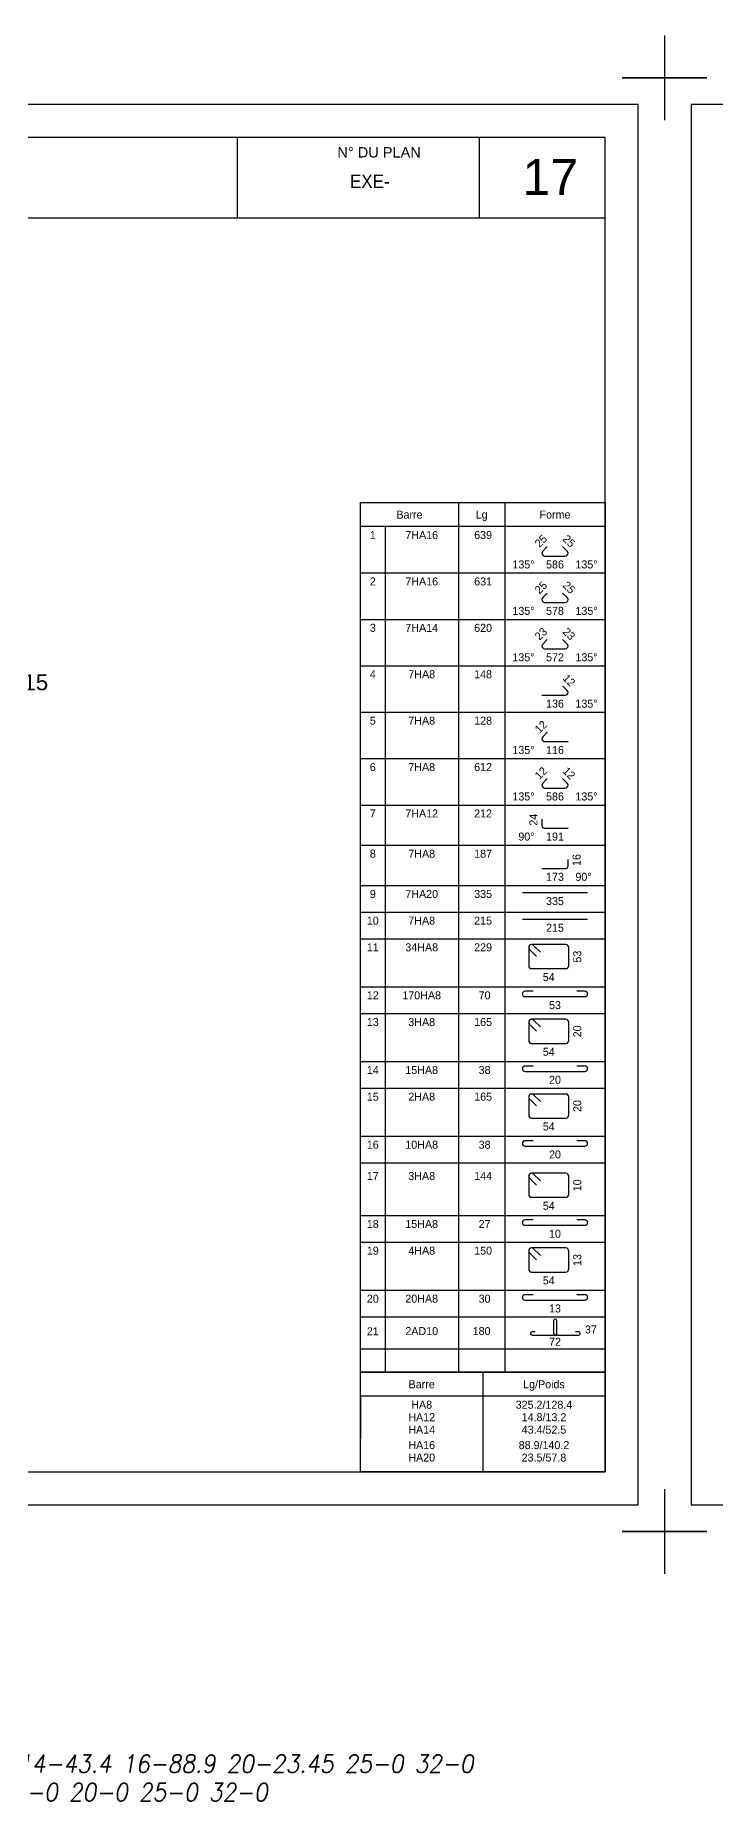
# Model space of a CAD drawing. Extents: x -12912 to 27386, y 1818 to 8189.
# Drawn here: x 7507 to 7890, y 3016 to 4009 of the extents above; entities that cross this region are included whole.
import ezdxf
from ezdxf.enums import TextEntityAlignment as Align

# ---------------------------------------------------------------- set-up
doc = ezdxf.new("R2010")
doc.units = 0
doc.header["$MEASUREMENT"] = 0
doc.layers.get('0').update_dxf_attribs({"linetype": 'CONTINUOUS'})
for name, color, linetype in [('173', 7, 'CONTINUOUS'), ('GO-CARTOUCHE', 7, 'CONTINUOUS'), ('GO-TEXTE', 9, 'CONTINUOUS'), ('STR_TXT', 102, 'CONTINUOUS')]:
    doc.layers.add(name, color=color, linetype=linetype)
doc.styles.add('ARIAL', font='ARIAL.TTF')
doc.styles.add('Tableau', font='romans.shx', dxfattribs={"width": 0.9, "oblique": 10})
doc.styles.add('TEXTEBA', font='ARIAL.TTF')

# ---------------------------------------------------------------- blocks, each defined once
blk = doc.blocks.new('Smallsp')
at = {"layer": 'STR_TXT', "linetype": 'Continuous'}
for points in [[(0, 15), (0, -15)], [(-30, 0), (40, 0)]]:
    blk.add_lwpolyline(points, dxfattribs=at)
at = {"layer": 'STR_TXT', "linetype": 'Continuous', "style": 'Tableau', "oblique": 10, "width": 0.9}
for s, p in [('HA', (-23.6, 1.89)), ('AD', (-22.2, -13.94))]:
    blk.add_text(s, height=10, dxfattribs=at).set_placement(p)
for tag, p in [('SPAD', (1.4, 1.89)), ('SPHA', (1.4, -14.11))]:
    blk.add_attdef(tag, p, '', height=10, dxfattribs=at)

msp = doc.modelspace()

# ---------------------------------------------------------------- linework, layer by layer
for p, q in [((7860.981, 4009.311), (7860.981, 3985.504)), ((7860.981, 4009.311), (7860.981, 3985.504)), ((7837.174, 3985.504), (7860.981, 3985.504)), ((7860.981, 3985.504), (7837.174, 3985.504)), ((7837.174, 3985.504), (7860.981, 3985.504)), ((7860.981, 3985.504), (7837.174, 3985.504)), ((7837.174, 3985.504), (7860.981, 3985.504)), ((7837.174, 3985.504), (7860.981, 3985.504)), ((7860.981, 3985.504), (7837.174, 3985.504)), ((7837.174, 3985.504), (7860.981, 3985.504)), ((7860.981, 3985.504), (7837.174, 3985.504)), ((7837.174, 3985.504), (7860.981, 3985.504)), ((7837.174, 3985.504), (7860.981, 3985.504)), ((7860.981, 3985.504), (7837.174, 3985.504)), ((7837.174, 3985.504), (7860.981, 3985.504)), ((7860.981, 3985.504), (7837.174, 3985.504)), ((7837.174, 3985.504), (7860.981, 3985.504)), ((7837.174, 3985.504), (7860.981, 3985.504)), ((7860.981, 3985.504), (7837.174, 3985.504)), ((7837.174, 3985.504), (7860.981, 3985.504)), ((7860.981, 3985.504), (7837.174, 3985.504)), ((7837.174, 3985.504), (7860.981, 3985.504)), ((7837.174, 3985.504), (7860.981, 3985.504)), ((7860.981, 3985.504), (7837.174, 3985.504)), ((7837.174, 3985.504), (7860.981, 3985.504)), ((7860.981, 3985.504), (7837.174, 3985.504)), ((7837.174, 3985.504), (7860.981, 3985.504)), ((7837.174, 3985.504), (7860.981, 3985.504)), ((7860.981, 3985.504), (7837.174, 3985.504)), ((7837.174, 3985.504), (7860.981, 3985.504)), ((7860.981, 3985.504), (7837.174, 3985.504)), ((7837.174, 3985.504), (7860.981, 3985.504)), ((7837.174, 3985.504), (7860.981, 3985.504)), ((7860.981, 3985.504), (7860.981, 3961.697)), ((7860.981, 3985.504), (7860.981, 3961.697)), ((7884.788, 3985.504), (7860.981, 3985.504)), ((7860.981, 3985.504), (7884.788, 3985.504)), ((7884.788, 3985.504), (7860.981, 3985.504)), ((7860.981, 3985.504), (7884.788, 3985.504)), ((7884.788, 3985.504), (7860.981, 3985.504)), ((7884.788, 3985.504), (7860.981, 3985.504)), ((7860.981, 3985.504), (7884.788, 3985.504)), ((7884.788, 3985.504), (7860.981, 3985.504)), ((7860.981, 3985.504), (7884.788, 3985.504)), ((7884.788, 3985.504), (7860.981, 3985.504)), ((7884.788, 3985.504), (7860.981, 3985.504)), ((7860.981, 3985.504), (7884.788, 3985.504)), ((7884.788, 3985.504), (7860.981, 3985.504)), ((7860.981, 3985.504), (7884.788, 3985.504)), ((7884.788, 3985.504), (7860.981, 3985.504)), ((7884.788, 3985.504), (7860.981, 3985.504)), ((7860.981, 3985.504), (7884.788, 3985.504)), ((7884.788, 3985.504), (7860.981, 3985.504)), ((7860.981, 3985.504), (7884.788, 3985.504)), ((7884.788, 3985.504), (7860.981, 3985.504)), ((7884.788, 3985.504), (7860.981, 3985.504)), ((7860.981, 3985.504), (7860.981, 3961.697)), ((7860.981, 3985.504), (7884.788, 3985.504)), ((7884.788, 3985.504), (7860.981, 3985.504)), ((7860.981, 3985.504), (7884.788, 3985.504)), ((7884.788, 3985.504), (7860.981, 3985.504)), ((7884.788, 3985.504), (7860.981, 3985.504)), ((7860.981, 3985.504), (7860.981, 3961.697)), ((7860.981, 3985.504), (7884.788, 3985.504)), ((7884.788, 3985.504), (7860.981, 3985.504)), ((7860.981, 3985.504), (7884.788, 3985.504)), ((7884.788, 3985.504), (7860.981, 3985.504)), ((7884.788, 3985.504), (7860.981, 3985.504)), ((7860.981, 3985.504), (7860.981, 3961.697)), ((7860.981, 3985.504), (7860.981, 3961.697)), ((7860.981, 3985.504), (7860.981, 3961.697)), ((7860.981, 3985.504), (7860.981, 3961.697)), ((7860.981, 3985.504), (7860.981, 3961.697)), ((7860.981, 3985.504), (7860.981, 3961.697)), ((7860.981, 3191.811), (7860.981, 3168.004)), ((7860.981, 3191.811), (7860.981, 3168.004)), ((7837.174, 3168.004), (7860.981, 3168.004)), ((7860.981, 3168.004), (7837.174, 3168.004)), ((7837.174, 3168.004), (7860.981, 3168.004)), ((7860.981, 3168.004), (7837.174, 3168.004)), ((7837.174, 3168.004), (7860.981, 3168.004)), ((7837.174, 3168.004), (7860.981, 3168.004)), ((7860.981, 3168.004), (7837.174, 3168.004)), ((7837.174, 3168.004), (7860.981, 3168.004)), ((7860.981, 3168.004), (7837.174, 3168.004)), ((7837.174, 3168.004), (7860.981, 3168.004)), ((7837.174, 3168.004), (7860.981, 3168.004)), ((7860.981, 3168.004), (7837.174, 3168.004)), ((7837.174, 3168.004), (7860.981, 3168.004)), ((7860.981, 3168.004), (7837.174, 3168.004)), ((7837.174, 3168.004), (7860.981, 3168.004)), ((7837.174, 3168.004), (7860.981, 3168.004)), ((7860.981, 3168.004), (7837.174, 3168.004)), ((7837.174, 3168.004), (7860.981, 3168.004)), ((7860.981, 3168.004), (7837.174, 3168.004)), ((7837.174, 3168.004), (7860.981, 3168.004)), ((7837.174, 3168.004), (7860.981, 3168.004)), ((7860.981, 3168.004), (7837.174, 3168.004)), ((7837.174, 3168.004), (7860.981, 3168.004)), ((7860.981, 3168.004), (7837.174, 3168.004)), ((7837.174, 3168.004), (7860.981, 3168.004)), ((7837.174, 3168.004), (7860.981, 3168.004)), ((7860.981, 3168.004), (7837.174, 3168.004)), ((7837.174, 3168.004), (7860.981, 3168.004)), ((7860.981, 3168.004), (7837.174, 3168.004)), ((7837.174, 3168.004), (7860.981, 3168.004)), ((7837.174, 3168.004), (7860.981, 3168.004)), ((7860.981, 3168.004), (7860.981, 3144.197)), ((7860.981, 3168.004), (7860.981, 3144.197)), ((7884.788, 3168.004), (7860.981, 3168.004)), ((7860.981, 3168.004), (7884.788, 3168.004)), ((7884.788, 3168.004), (7860.981, 3168.004)), ((7860.981, 3168.004), (7884.788, 3168.004)), ((7884.788, 3168.004), (7860.981, 3168.004)), ((7884.788, 3168.004), (7860.981, 3168.004)), ((7860.981, 3168.004), (7884.788, 3168.004)), ((7884.788, 3168.004), (7860.981, 3168.004)), ((7860.981, 3168.004), (7884.788, 3168.004)), ((7884.788, 3168.004), (7860.981, 3168.004)), ((7884.788, 3168.004), (7860.981, 3168.004)), ((7860.981, 3168.004), (7884.788, 3168.004)), ((7884.788, 3168.004), (7860.981, 3168.004)), ((7860.981, 3168.004), (7884.788, 3168.004)), ((7884.788, 3168.004), (7860.981, 3168.004)), ((7884.788, 3168.004), (7860.981, 3168.004)), ((7860.981, 3168.004), (7884.788, 3168.004)), ((7884.788, 3168.004), (7860.981, 3168.004)), ((7860.981, 3168.004), (7884.788, 3168.004)), ((7884.788, 3168.004), (7860.981, 3168.004)), ((7884.788, 3168.004), (7860.981, 3168.004)), ((7860.981, 3168.004), (7860.981, 3144.197)), ((7860.981, 3168.004), (7884.788, 3168.004)), ((7884.788, 3168.004), (7860.981, 3168.004)), ((7860.981, 3168.004), (7884.788, 3168.004)), ((7884.788, 3168.004), (7860.981, 3168.004)), ((7884.788, 3168.004), (7860.981, 3168.004)), ((7860.981, 3168.004), (7860.981, 3144.197)), ((7860.981, 3168.004), (7884.788, 3168.004)), ((7884.788, 3168.004), (7860.981, 3168.004)), ((7860.981, 3168.004), (7884.788, 3168.004)), ((7884.788, 3168.004), (7860.981, 3168.004)), ((7884.788, 3168.004), (7860.981, 3168.004)), ((7860.981, 3168.004), (7860.981, 3144.197)), ((7860.981, 3168.004), (7860.981, 3144.197)), ((7860.981, 3168.004), (7860.981, 3144.197)), ((7860.981, 3168.004), (7860.981, 3144.197)), ((7860.981, 3168.004), (7860.981, 3144.197)), ((7860.981, 3168.004), (7860.981, 3144.197))]:
    msp.add_line(p, q)
at = {"layer": '173', "color": 173}
msp.add_lwpolyline([(7690.014, 3746.593), (7827.514, 3746.593), (7827.514, 3257.582), (7690.014, 3257.582), (7690.014, 3746.593)], close=True, dxfattribs=at)
for points in [[(7745.014, 3746.593), (7745.014, 3257.582)], [(7771.139, 3746.593), (7771.139, 3257.582)], [(7827.514, 3746.593), (7827.514, 3257.582)], [(7827.514, 3733.093), (7690.014, 3733.093)], [(7703.764, 3733.093), (7703.764, 3257.582)], [(7791.952, 3718.119), (7791.952, 3718.119)], [(7795.018, 3721.834), (7792.41, 3719.226)], [(7793.517, 3716.554), (7805.136, 3716.554)], [(7806.243, 3719.226), (7803.636, 3721.834)], [(7806.702, 3718.119), (7806.702, 3718.119)], [(7690.014, 3707.001), (7827.514, 3707.001)], [(7791.952, 3692.027), (7791.952, 3692.027)], [(7795.018, 3695.741), (7792.41, 3693.134)], [(7793.517, 3690.461), (7805.136, 3690.461)], [(7806.243, 3693.134), (7803.636, 3695.741)], [(7806.702, 3692.027), (7806.702, 3692.027)], [(7690.014, 3680.908), (7827.514, 3680.908)], [(7795.018, 3669.649), (7792.41, 3667.042)], [(7806.243, 3667.042), (7803.636, 3669.649)], [(7791.952, 3665.935), (7791.952, 3665.935)], [(7793.517, 3664.369), (7805.136, 3664.369)], [(7806.702, 3665.935), (7806.702, 3665.935)], [(7690.014, 3654.816), (7827.514, 3654.816)], [(7791.952, 3638.277), (7805.136, 3638.277)], [(7806.243, 3640.949), (7803.636, 3643.557)], [(7806.702, 3639.842), (7806.702, 3639.842)], [(7690.014, 3628.724), (7827.514, 3628.724)], [(7795.018, 3617.465), (7792.41, 3614.857)], [(7791.952, 3613.75), (7791.952, 3613.75)], [(7793.517, 3612.185), (7806.702, 3612.185)], [(7690.014, 3602.631), (7827.514, 3602.631)], [(7791.952, 3587.658), (7791.952, 3587.658)], [(7795.018, 3591.372), (7792.41, 3588.765)], [(7806.243, 3588.765), (7803.636, 3591.372)], [(7806.702, 3587.658), (7806.702, 3587.658)], [(7793.517, 3586.092), (7805.136, 3586.092)], [(7690.014, 3576.539), (7827.514, 3576.539)], [(7791.952, 3568.592), (7791.952, 3564.904)], [(7793.309, 3563.547), (7806.702, 3563.547)], [(7690.014, 3553.912), (7827.514, 3553.912)], [(7791.952, 3540.919), (7805.344, 3540.919)], [(7806.702, 3542.277), (7806.702, 3545.964)], [(7690.014, 3531.284), (7827.514, 3531.284)], [(7781.005, 3527.284), (7817.648, 3527.284)], [(7690.014, 3516.284), (7827.514, 3516.284)], [(7781.005, 3512.284), (7817.648, 3512.284)], [(7690.014, 3501.284), (7827.514, 3501.284)], [(7786.172, 3498.034), (7786.172, 3498.034)], [(7805.482, 3498.034), (7786.172, 3498.034)], [(7784.552, 3496.414), (7784.552, 3486.154)], [(7784.552, 3496.414), (7784.552, 3496.414)], [(7785.026, 3495.268), (7788.844, 3491.45)], [(7791.135, 3493.741), (7787.317, 3497.559)], [(7807.102, 3486.154), (7807.102, 3496.414)], [(7786.172, 3484.534), (7805.482, 3484.534)], [(7690.014, 3474.284), (7827.514, 3474.284)], [(7781.005, 3470.284), (7781.005, 3470.284)], [(7787.005, 3471.784), (7782.505, 3471.784)], [(7782.505, 3468.784), (7816.148, 3468.784)], [(7816.148, 3471.784), (7811.648, 3471.784)], [(7817.648, 3470.284), (7817.648, 3470.284)], [(7690.014, 3459.284), (7827.514, 3459.284)], [(7784.552, 3454.414), (7784.552, 3444.154)], [(7784.552, 3454.414), (7784.552, 3454.414)], [(7785.026, 3453.268), (7788.844, 3449.45)], [(7786.172, 3456.034), (7786.172, 3456.034)], [(7805.482, 3456.034), (7786.172, 3456.034)], [(7791.135, 3451.741), (7787.317, 3455.559)], [(7807.102, 3444.154), (7807.102, 3454.414)], [(7786.172, 3442.534), (7805.482, 3442.534)], [(7690.014, 3432.284), (7827.514, 3432.284)], [(7787.005, 3429.784), (7782.505, 3429.784)], [(7816.148, 3429.784), (7811.648, 3429.784)], [(7781.005, 3428.284), (7781.005, 3428.284)], [(7782.505, 3426.784), (7816.148, 3426.784)], [(7817.648, 3428.284), (7817.648, 3428.284)], [(7690.014, 3417.284), (7827.514, 3417.284)], [(7784.552, 3412.414), (7784.552, 3402.154)], [(7784.552, 3412.414), (7784.552, 3412.414)], [(7785.026, 3411.268), (7788.844, 3407.45)], [(7786.172, 3414.034), (7786.172, 3414.034)], [(7805.482, 3414.034), (7786.172, 3414.034)], [(7791.135, 3409.741), (7787.317, 3413.559)], [(7807.102, 3402.154), (7807.102, 3412.414)], [(7786.172, 3400.534), (7805.482, 3400.534)], [(7690.014, 3390.284), (7827.514, 3390.284)], [(7781.005, 3386.284), (7781.005, 3386.284)], [(7787.005, 3387.784), (7782.505, 3387.784)], [(7782.505, 3384.784), (7816.148, 3384.784)], [(7816.148, 3387.784), (7811.648, 3387.784)], [(7817.648, 3386.284), (7817.648, 3386.284)], [(7690.014, 3375.284), (7827.514, 3375.284)], [(7703.764, 3372.706), (7703.764, 3270.801)], [(7745.014, 3375.284), (7745.014, 3270.801)], [(7771.139, 3375.284), (7771.139, 3270.801)], [(7786.172, 3369.456), (7786.172, 3369.456)], [(7805.482, 3369.456), (7786.172, 3369.456)], [(7791.135, 3365.163), (7787.317, 3368.982)], [(7784.552, 3367.836), (7784.552, 3357.576)], [(7784.552, 3367.836), (7784.552, 3367.836)], [(7785.026, 3366.691), (7788.844, 3362.872)], [(7807.102, 3357.576), (7807.102, 3367.836)], [(7786.172, 3355.956), (7805.482, 3355.956)], [(7690.014, 3345.706), (7827.514, 3345.706)], [(7781.005, 3341.706), (7781.005, 3341.706)], [(7787.005, 3343.206), (7782.505, 3343.206)], [(7782.505, 3340.206), (7816.148, 3340.206)], [(7816.148, 3343.206), (7811.648, 3343.206)], [(7817.648, 3341.706), (7817.648, 3341.706)], [(7690.014, 3330.706), (7827.514, 3330.706)], [(7784.552, 3325.836), (7784.552, 3315.576)], [(7784.552, 3325.836), (7784.552, 3325.836)], [(7785.026, 3324.691), (7788.844, 3320.872)], [(7786.172, 3327.456), (7786.172, 3327.456)], [(7805.482, 3327.456), (7786.172, 3327.456)], [(7791.135, 3323.163), (7787.317, 3326.982)], [(7807.102, 3315.576), (7807.102, 3325.836)], [(7786.172, 3313.956), (7805.482, 3313.956)], [(7690.014, 3303.706), (7827.514, 3303.706)], [(7781.005, 3299.706), (7781.005, 3299.706)], [(7787.005, 3301.206), (7782.505, 3301.206)], [(7816.148, 3301.206), (7811.648, 3301.206)], [(7817.648, 3299.706), (7817.648, 3299.706)], [(7782.505, 3298.206), (7816.148, 3298.206)], [(7690.014, 3288.706), (7827.514, 3288.706)], [(7785.503, 3279.395), (7785.503, 3279.395)], [(7788.212, 3280.331), (7786.44, 3280.331)], [(7798.566, 3286.534), (7798.566, 3279.395)], [(7800.44, 3279.395), (7800.44, 3286.534)], [(7812.566, 3280.331), (7810.794, 3280.331)], [(7813.503, 3279.395), (7813.503, 3279.395)], [(7690.014, 3270.801), (7827.514, 3270.801)], [(7786.44, 3278.458), (7799.503, 3278.458)], [(7799.503, 3278.458), (7812.566, 3278.458)], [(7827.514, 3201.562), (7690.014, 3201.562), (7690.014, 3257.582), (7827.514, 3257.582)], [(7758.764, 3257.582), (7758.764, 3201.562)], [(7827.514, 3257.582), (7827.514, 3220.582)], [(7827.514, 3244.082), (7690.014, 3244.082)], [(7690.014, 3244.082), (7690.014, 3220.582)], [(7827.514, 3244.082), (7827.514, 3201.562)]]:
    msp.add_lwpolyline(points, dxfattribs=at)
for centre, radius, start, end in [((7793.517, 3718.119), 1.566, 135, 180), ((7793.517, 3718.119), 1.566, 180, 270), ((7805.136, 3718.119), 1.566, 270, 0), ((7805.136, 3718.119), 1.566, 0, 45), ((7793.517, 3692.027), 1.566, 135, 180), ((7793.517, 3692.027), 1.566, 180, 270), ((7805.136, 3692.027), 1.566, 270, 0), ((7805.136, 3692.027), 1.566, 0, 45), ((7793.517, 3665.935), 1.566, 135, 180), ((7805.136, 3665.935), 1.566, 0, 45), ((7793.517, 3665.935), 1.566, 180, 270), ((7805.136, 3665.935), 1.566, 270, 0), ((7805.136, 3639.842), 1.566, 270, 0), ((7805.136, 3639.842), 1.566, 0, 45), ((7793.517, 3613.75), 1.566, 135, 180), ((7793.517, 3613.75), 1.566, 180, 270), ((7793.517, 3587.658), 1.566, 135, 180), ((7793.517, 3587.658), 1.566, 180, 270), ((7805.136, 3587.658), 1.566, 270, 0), ((7805.136, 3587.658), 1.566, 0, 45), ((7793.309, 3564.904), 1.358, 180, 270), ((7805.344, 3542.277), 1.358, 270, 0), ((7786.172, 3496.414), 1.62, 90, 180), ((7786.172, 3496.414), 1.62, 45, 90), ((7805.482, 3496.414), 1.62, 0, 90), ((7786.172, 3496.414), 1.62, 180, 225), ((7786.172, 3486.154), 1.62, 180, 270), ((7805.482, 3486.154), 1.62, 270, 0), ((7782.505, 3470.284), 1.5, 90, 180), ((7782.505, 3470.284), 1.5, 180, 270), ((7816.148, 3470.284), 1.5, 0, 90), ((7816.148, 3470.284), 1.5, 270, 0), ((7786.172, 3454.414), 1.62, 90, 180), ((7786.172, 3454.414), 1.62, 180, 225), ((7786.172, 3454.414), 1.62, 45, 90), ((7805.482, 3454.414), 1.62, 0, 90), ((7786.172, 3444.154), 1.62, 180, 270), ((7805.482, 3444.154), 1.62, 270, 0), ((7782.505, 3428.284), 1.5, 90, 180), ((7816.148, 3428.284), 1.5, 0, 90), ((7782.505, 3428.284), 1.5, 180, 270), ((7816.148, 3428.284), 1.5, 270, 0), ((7786.172, 3412.414), 1.62, 90, 180), ((7786.172, 3412.414), 1.62, 180, 225), ((7786.172, 3412.414), 1.62, 45, 90), ((7805.482, 3412.414), 1.62, 0, 90), ((7786.172, 3402.154), 1.62, 180, 270), ((7805.482, 3402.154), 1.62, 270, 0), ((7782.505, 3386.284), 1.5, 90, 180), ((7782.505, 3386.284), 1.5, 180, 270), ((7816.148, 3386.284), 1.5, 0, 90), ((7816.148, 3386.284), 1.5, 270, 0), ((7786.172, 3367.836), 1.62, 90, 180), ((7786.172, 3367.836), 1.62, 45, 90), ((7805.482, 3367.836), 1.62, 0, 90), ((7786.172, 3367.836), 1.62, 180, 225), ((7786.172, 3357.576), 1.62, 180, 270), ((7805.482, 3357.576), 1.62, 270, 0), ((7782.505, 3341.706), 1.5, 90, 180), ((7782.505, 3341.706), 1.5, 180, 270), ((7816.148, 3341.706), 1.5, 0, 90), ((7816.148, 3341.706), 1.5, 270, 0), ((7786.172, 3325.836), 1.62, 90, 180), ((7786.172, 3325.836), 1.62, 180, 225), ((7786.172, 3325.836), 1.62, 45, 90), ((7805.482, 3325.836), 1.62, 0, 90), ((7786.172, 3315.576), 1.62, 180, 270), ((7805.482, 3315.576), 1.62, 270, 0), ((7782.505, 3299.706), 1.5, 90, 180), ((7782.505, 3299.706), 1.5, 180, 270), ((7816.148, 3299.706), 1.5, 0, 90), ((7816.148, 3299.706), 1.5, 270, 0), ((7786.44, 3279.395), 0.937, 90, 180), ((7786.44, 3279.395), 0.937, 180, 270), ((7799.503, 3286.534), 0.937, 90, 180), ((7799.503, 3279.395), 0.937, 180, 270), ((7799.503, 3286.534), 0.937, 0, 90), ((7799.503, 3279.395), 0.937, 270, 0), ((7812.566, 3279.395), 0.937, 0, 90), ((7812.566, 3279.395), 0.937, 270, 0)]:
    msp.add_arc(centre, radius, start, end, dxfattribs=at)
at = {"layer": 'GO-CARTOUCHE', "linetype": 'Continuous'}
for points in [[(7846.073, 3183.004), (7846.073, 3970.504), (6732.436, 3970.504), (6732.436, 3183.004)], [(8989.617, 3183.004), (8989.617, 3970.504), (7875.981, 3970.504), (7875.981, 3183.004)], [(7827.514, 3201.562), (7827.514, 3951.945), (6750.995, 3951.945), (6750.995, 3201.562)]]:
    msp.add_lwpolyline(points, close=True, dxfattribs=at)
at = {"layer": 'GO-TEXTE', "color": 7}
for points in [[(7620.711, 3951.945), (7620.711, 3906.498)], [(7756.77, 3951.945), (7756.77, 3906.498)], [(7827.514, 3906.498), (6750.995, 3906.498)]]:
    msp.add_lwpolyline(points, dxfattribs=at)

# ---------------------------------------------------------------- block references
at = {"layer": 'STR_TXT', "linetype": 'Continuous'}
msp.add_blockref('Smallsp', (7292.371, 3030.581), dxfattribs=at).add_auto_attribs({'SPHA': '6-0 8-0 10-3.6 12-0 14-0 16-0 20-0 25-0 32-0 ', 'SPAD': '6-0 8-325.28 10-0 12-14.84 14-43.4 16-88.9 20-23.45 25-0 32-0 '})

# ---------------------------------------------------------------- texts
at = {"style": 'ARIAL'}
msp.add_text('Po.15', height=8.9847, dxfattribs=at).set_placement((7481.593, 3650.04), align=Align.TOP_LEFT)
at = {"layer": '173', "color": 173}
for s, p in [('Barre', (7717.514, 3739.843)), ('Lg', (7758.077, 3739.843)), ('Forme', (7799.327, 3739.843)), ('Barre', (7724.389, 3250.832)), ('Lg/Poids', (7793.139, 3250.832))]:
    msp.add_text(s, height=4.5, dxfattribs=at).set_placement(p, align=Align.MIDDLE_CENTER)
for s, p in [('1', (7696.889, 3730.593)), ('7HA16', (7724.389, 3730.593)), (' 639', (7758.077, 3730.593)), ('586', (7799.327, 3714.054)), ('2', (7696.889, 3704.501)), ('7HA16', (7724.389, 3704.501)), (' 631', (7758.077, 3704.501)), ('578', (7799.327, 3687.961)), ('3', (7696.889, 3678.408)), ('7HA14', (7724.389, 3678.408)), (' 620', (7758.077, 3678.408)), ('572', (7799.327, 3661.869)), ('4', (7696.889, 3652.316)), ('7HA8', (7724.389, 3652.316)), (' 148', (7758.077, 3652.316)), ('136', (7799.327, 3635.777)), ('5', (7696.889, 3626.224)), ('7HA8', (7724.389, 3626.224)), (' 128', (7758.077, 3626.224)), ('116', (7799.327, 3609.685)), ('6', (7696.889, 3600.131)), ('7HA8', (7724.389, 3600.131)), (' 612', (7758.077, 3600.131)), ('586', (7799.327, 3583.592)), ('7', (7696.889, 3574.039)), ('7HA12', (7724.389, 3574.039)), (' 212', (7758.077, 3574.039)), ('191', (7799.327, 3561.047)), ('8', (7696.889, 3551.412)), ('7HA8', (7724.389, 3551.412)), (' 187', (7758.077, 3551.412)), ('173', (7799.327, 3538.419)), ('9', (7696.889, 3528.784)), ('7HA20', (7724.389, 3528.784)), (' 335', (7758.077, 3528.784)), ('335', (7799.327, 3524.784)), ('10', (7696.889, 3513.784)), ('7HA8', (7724.389, 3513.784)), (' 215', (7758.077, 3513.784)), ('215', (7799.327, 3509.784)), ('11', (7696.889, 3498.784)), ('34HA8', (7724.389, 3498.784)), (' 229', (7758.077, 3498.784)), ('54', (7795.827, 3482.034)), ('12', (7696.889, 3471.784)), ('170HA8', (7724.389, 3471.784)), ('  70', (7758.077, 3471.784)), ('53', (7799.327, 3466.284)), ('13', (7696.889, 3456.784)), ('3HA8', (7724.389, 3456.784)), (' 165', (7758.077, 3456.784)), ('54', (7795.827, 3440.034)), ('14', (7696.889, 3429.784)), ('15HA8', (7724.389, 3429.784)), ('  38', (7758.077, 3429.784)), ('20', (7799.327, 3424.284)), ('15', (7696.889, 3414.784)), ('2HA8', (7724.389, 3414.784)), (' 165', (7758.077, 3414.784)), ('54', (7795.827, 3398.034)), ('16', (7696.889, 3387.784)), ('10HA8', (7724.389, 3387.784)), ('  38', (7758.077, 3387.784)), ('20', (7799.327, 3382.284)), ('17', (7696.889, 3370.206)), ('3HA8', (7724.389, 3370.206)), (' 144', (7758.077, 3370.206)), ('54', (7795.827, 3353.456)), ('18', (7696.889, 3343.206)), ('15HA8', (7724.389, 3343.206)), ('  27', (7758.077, 3343.206)), ('10', (7799.327, 3337.706)), ('19', (7696.889, 3328.206)), ('4HA8', (7724.389, 3328.206)), (' 150', (7758.077, 3328.206)), ('54', (7795.827, 3311.456)), ('20', (7696.889, 3301.206)), ('20HA8', (7724.389, 3301.206)), ('  30', (7758.077, 3301.206)), ('13', (7799.327, 3295.706)), ('21', (7696.889, 3282.868)), ('2AD10', (7724.389, 3282.976)), ('180', (7758.077, 3282.976)), ('37', (7819.534, 3283.914)), ('72', (7799.327, 3276.999)), ('HA8', (7724.389, 3241.582)), ('325.2/128.4', (7793.139, 3241.582)), ('HA12', (7724.389, 3234.582)), ('14.8/13.2', (7793.139, 3234.582)), ('HA14', (7724.389, 3227.582)), ('43.4/52.5', (7793.139, 3227.582)), ('HA16', (7724.389, 3218.871)), ('HA20', (7724.389, 3211.871)), ('88.9/140.2', (7793.139, 3218.871)), ('23.5/57.8', (7793.139, 3211.871))]:
    msp.add_text(s, height=4.5, dxfattribs=at).set_placement(p, align=Align.TOP_CENTER)
for s, rotation, p in [('25', 45, (7790.642, 3720.994)), ('25', 45, (7790.642, 3694.902)), ('23', 45, (7790.642, 3668.809)), ('12', 45, (7790.642, 3616.625)), ('12', 45, (7790.642, 3590.533)), ('24', 90, (7789.452, 3564.904))]:
    msp.add_text(s, height=4.5, rotation=rotation, dxfattribs=at).set_placement(p)
for s, p in [('25', (7808.011, 3720.994)), ('25', (7808.011, 3694.902)), ('23', (7808.011, 3668.809)), ('12', (7808.011, 3642.717)), ('12', (7808.011, 3590.533))]:
    msp.add_text(s, height=4.5, rotation=315, dxfattribs=at).set_placement(p, align=Align.RIGHT)
for s, p in [('135°', (7787.827, 3714.054)), ('135°', (7787.827, 3687.961)), ('135°', (7787.827, 3661.869)), ('135°', (7787.827, 3609.685)), ('135°', (7787.827, 3583.592)), ('90°', (7787.827, 3561.047))]:
    msp.add_text(s, height=4.5, dxfattribs=at).set_placement(p, align=Align.TOP_RIGHT)
for s, p in [('135°', (7810.827, 3714.054)), ('135°', (7810.827, 3687.961)), ('135°', (7810.827, 3661.869)), ('135°', (7810.827, 3635.777)), ('135°', (7810.827, 3583.592)), ('90°', (7810.827, 3538.419))]:
    msp.add_text(s, height=4.5, dxfattribs=at).set_placement(p, align=Align.TOP_LEFT)
msp.add_text('16', height=4.5, rotation=90, dxfattribs=at).set_placement((7809.202, 3542.277), align=Align.TOP_LEFT)
for s, p in [('53', (7809.602, 3491.284)), ('20', (7809.602, 3449.284)), ('20', (7809.602, 3407.284)), ('10', (7809.602, 3362.706)), ('13', (7809.602, 3320.706))]:
    msp.add_text(s, height=4.5, rotation=90, dxfattribs=at).set_placement(p, align=Align.TOP_CENTER)
at = {"layer": 'GO-CARTOUCHE', "color": 2, "style": 'TEXTEBA'}
msp.add_text('17', height=20.1986, dxfattribs=at).set_placement((7780.99, 3919.597))
at = {"layer": 'GO-CARTOUCHE', "color": 2, "style": 'TEXTEBA', "width": 0.9}
msp.add_text('EXE-', height=7.6364, dxfattribs=at).set_placement((7695.213, 3923.43), align=Align.CENTER)
at = {"layer": 'GO-TEXTE', "style": 'TEXTEBA'}
msp.add_text('N° DU PLAN', height=5.8564, dxfattribs=at).set_placement((7700.437, 3940.602), align=Align.CENTER)

doc.saveas('drawing.dxf')
